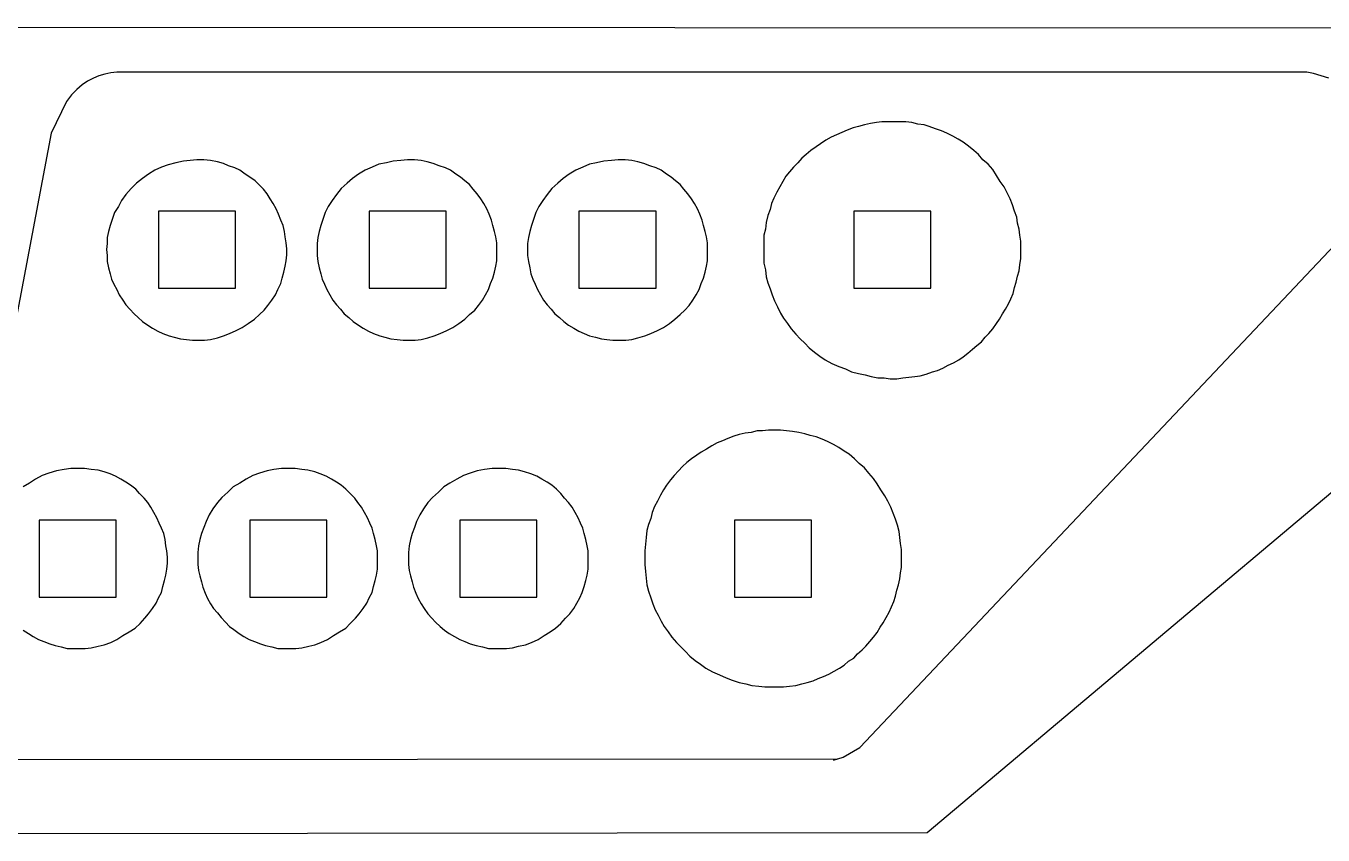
# Model space of a CAD drawing. Extents: x 11 to 591, y 39 to 419.
# Drawn here: x 90.25 to 133.2, y 231.26 to 258.03 of the extents above; entities that cross this region are included whole.
import ezdxf

# ---------------------------------------------------------------- set-up
doc = ezdxf.new("R2010")
doc.units = 0
doc.layers.get('0').update_dxf_attribs({"linetype": 'CONTINUOUS'})

msp = doc.modelspace()

# ---------------------------------------------------------------- linework, layer by layer
at = {"color": 3}
for p, q in [((17.040419, 258.030266), (151.740419, 257.955266)), ((151.740419, 257.955266), (120.090419, 231.330266)), ((92.865419, 256.430266), (92.665419, 256.380266)), ((93.065419, 256.480266), (92.865419, 256.430266)), ((93.265419, 256.505266), (93.065419, 256.480266)), ((93.465419, 256.505266), (93.265419, 256.505266)), ((93.690419, 256.505266), (93.465419, 256.505266)), ((93.915419, 256.505266), (93.690419, 256.505266)), ((132.665419, 256.505266), (93.915419, 256.505266)), ((132.890419, 256.455266), (132.665419, 256.505266)), ((133.140419, 256.380266), (132.890419, 256.455266)), ((92.115419, 256.080266), (91.940419, 255.930266)), ((92.290419, 256.205266), (92.115419, 256.080266)), ((92.490419, 256.305266), (92.290419, 256.205266)), ((92.665419, 256.380266), (92.490419, 256.305266)), ((133.390419, 256.305266), (133.140419, 256.380266)), ((91.765419, 255.755266), (91.590419, 255.530266)), ((91.940419, 255.930266), (91.765419, 255.755266)), ((91.590419, 255.530266), (91.090419, 254.480266)), ((91.090419, 254.480266), (89.065419, 243.805266)), ((117.865419, 234.155266), (134.690419, 251.955266)), ((117.315419, 233.830266), (117.865419, 234.155266)), ((87.265419, 233.755266), (117.115419, 233.780266)), ((116.990419, 233.730266), (117.315419, 233.830266)), ((120.090419, 231.330266), (49.465419, 231.255266))]:
    msp.add_line(p, q, dxfattribs=at)
at = {"color": 2}
for p, q in [((117.815419, 254.705266), (117.640419, 254.655266)), ((118.015419, 254.755266), (117.815419, 254.705266)), ((118.215419, 254.805266), (118.015419, 254.755266)), ((118.415419, 254.830266), (118.215419, 254.805266)), ((118.590419, 254.855266), (118.415419, 254.830266)), ((118.790419, 254.855266), (118.590419, 254.855266)), ((118.990419, 254.855266), (118.790419, 254.855266)), ((119.190419, 254.855266), (118.990419, 254.855266)), ((119.390419, 254.855266), (119.190419, 254.855266)), ((119.590419, 254.830266), (119.390419, 254.855266)), ((119.790419, 254.780266), (119.590419, 254.830266)), ((119.990419, 254.755266), (119.790419, 254.780266)), ((120.165419, 254.705266), (119.990419, 254.755266)), ((120.365419, 254.630266), (120.165419, 254.705266)), ((116.915419, 254.355266), (116.740419, 254.255266)), ((117.090419, 254.430266), (116.915419, 254.355266)), ((117.265419, 254.505266), (117.090419, 254.430266)), ((117.440419, 254.580266), (117.265419, 254.505266)), ((117.640419, 254.655266), (117.440419, 254.580266)), ((120.565419, 254.555266), (120.365419, 254.630266)), ((120.740419, 254.480266), (120.565419, 254.555266)), ((120.940419, 254.380266), (120.740419, 254.480266)), ((121.115419, 254.280266), (120.940419, 254.380266)), ((121.290419, 254.180266), (121.115419, 254.280266)), ((116.240419, 253.905266), (116.090419, 253.780266)), ((116.415419, 254.030266), (116.240419, 253.905266)), ((116.565419, 254.130266), (116.415419, 254.030266)), ((116.740419, 254.255266), (116.565419, 254.130266)), ((121.465419, 254.055266), (121.290419, 254.180266)), ((121.640419, 253.905266), (121.465419, 254.055266)), ((121.790419, 253.780266), (121.640419, 253.905266)), ((94.965419, 253.430266), (94.740419, 253.355266)), ((95.215419, 253.505266), (94.965419, 253.430266)), ((95.465419, 253.555266), (95.215419, 253.505266)), ((95.690419, 253.580266), (95.465419, 253.555266)), ((95.915419, 253.605266), (95.690419, 253.580266)), ((96.140419, 253.605266), (95.915419, 253.605266)), ((96.365419, 253.580266), (96.140419, 253.605266)), ((96.590419, 253.530266), (96.365419, 253.580266)), ((96.790419, 253.480266), (96.590419, 253.530266)), ((96.965419, 253.405266), (96.790419, 253.480266)), ((97.165419, 253.330266), (96.965419, 253.405266)), ((101.940419, 253.455266), (101.715419, 253.355266)), ((102.190419, 253.505266), (101.940419, 253.455266)), ((102.415419, 253.555266), (102.190419, 253.505266)), ((102.665419, 253.580266), (102.415419, 253.555266)), ((102.890419, 253.605266), (102.665419, 253.580266)), ((103.115419, 253.605266), (102.890419, 253.605266)), ((103.340419, 253.580266), (103.115419, 253.605266)), ((103.540419, 253.530266), (103.340419, 253.580266)), ((103.740419, 253.480266), (103.540419, 253.530266)), ((103.940419, 253.405266), (103.740419, 253.480266)), ((104.140419, 253.330266), (103.940419, 253.405266)), ((108.915419, 253.455266), (108.690419, 253.355266)), ((109.140419, 253.505266), (108.915419, 253.455266)), ((109.390419, 253.555266), (109.140419, 253.505266)), ((109.640419, 253.580266), (109.390419, 253.555266)), ((109.865419, 253.605266), (109.640419, 253.580266)), ((110.090419, 253.605266), (109.865419, 253.605266)), ((110.315419, 253.580266), (110.090419, 253.605266)), ((110.515419, 253.530266), (110.315419, 253.580266)), ((110.715419, 253.480266), (110.515419, 253.530266)), ((110.915419, 253.405266), (110.715419, 253.480266)), ((111.115419, 253.330266), (110.915419, 253.405266)), ((115.815419, 253.505266), (115.665419, 253.355266)), ((115.940419, 253.655266), (115.815419, 253.505266)), ((116.090419, 253.780266), (115.940419, 253.655266)), ((121.940419, 253.605266), (121.790419, 253.780266)), ((122.115419, 253.455266), (121.940419, 253.605266)), ((122.265419, 253.280266), (122.115419, 253.455266)), ((94.115419, 252.980266), (93.915419, 252.830266)), ((94.315419, 253.130266), (94.115419, 252.980266)), ((94.515419, 253.255266), (94.315419, 253.130266)), ((94.740419, 253.355266), (94.515419, 253.255266)), ((97.340419, 253.255266), (97.165419, 253.330266)), ((97.515419, 253.130266), (97.340419, 253.255266)), ((97.665419, 253.030266), (97.515419, 253.130266)), ((97.840419, 252.905266), (97.665419, 253.030266)), ((101.065419, 252.980266), (100.890419, 252.830266)), ((101.265419, 253.130266), (101.065419, 252.980266)), ((101.490419, 253.255266), (101.265419, 253.130266)), ((101.715419, 253.355266), (101.490419, 253.255266)), ((104.315419, 253.255266), (104.140419, 253.330266)), ((104.490419, 253.130266), (104.315419, 253.255266)), ((104.640419, 253.030266), (104.490419, 253.130266)), ((104.790419, 252.905266), (104.640419, 253.030266)), ((108.040419, 252.980266), (107.865419, 252.830266)), ((108.240419, 253.130266), (108.040419, 252.980266)), ((108.465419, 253.255266), (108.240419, 253.130266)), ((108.690419, 253.355266), (108.465419, 253.255266)), ((111.290419, 253.255266), (111.115419, 253.330266)), ((111.465419, 253.130266), (111.290419, 253.255266)), ((111.615419, 253.030266), (111.465419, 253.130266)), ((111.765419, 252.905266), (111.615419, 253.030266)), ((115.415419, 253.055266), (115.315419, 252.880266)), ((115.540419, 253.205266), (115.415419, 253.055266)), ((115.665419, 253.355266), (115.540419, 253.205266)), ((122.390419, 253.080266), (122.265419, 253.280266)), ((122.515419, 252.880266), (122.390419, 253.080266)), ((93.740419, 252.655266), (93.565419, 252.455266)), ((93.915419, 252.830266), (93.740419, 252.655266)), ((97.965419, 252.780266), (97.840419, 252.905266)), ((98.115419, 252.630266), (97.965419, 252.780266)), ((98.240419, 252.480266), (98.115419, 252.630266)), ((100.690419, 252.655266), (100.540419, 252.455266)), ((100.890419, 252.830266), (100.690419, 252.655266)), ((104.940419, 252.780266), (104.790419, 252.905266)), ((105.065419, 252.630266), (104.940419, 252.780266)), ((105.190419, 252.480266), (105.065419, 252.630266)), ((107.665419, 252.655266), (107.515419, 252.455266)), ((107.865419, 252.830266), (107.665419, 252.655266)), ((111.915419, 252.780266), (111.765419, 252.905266)), ((112.040419, 252.630266), (111.915419, 252.780266)), ((112.165419, 252.480266), (112.040419, 252.630266)), ((115.215419, 252.705266), (115.115419, 252.530266)), ((115.315419, 252.880266), (115.215419, 252.705266)), ((122.640419, 252.705266), (122.515419, 252.880266)), ((122.740419, 252.505266), (122.640419, 252.705266)), ((93.415419, 252.255266), (93.315419, 252.055266)), ((93.565419, 252.455266), (93.415419, 252.255266)), ((98.340419, 252.305266), (98.240419, 252.480266)), ((98.440419, 252.155266), (98.340419, 252.305266)), ((98.540419, 251.980266), (98.440419, 252.155266)), ((100.390419, 252.255266), (100.265419, 252.055266)), ((100.540419, 252.455266), (100.390419, 252.255266)), ((105.315419, 252.305266), (105.190419, 252.480266)), ((105.415419, 252.155266), (105.315419, 252.305266)), ((105.515419, 251.980266), (105.415419, 252.155266)), ((107.365419, 252.255266), (107.240419, 252.055266)), ((107.515419, 252.455266), (107.365419, 252.255266)), ((112.290419, 252.305266), (112.165419, 252.480266)), ((112.390419, 252.155266), (112.290419, 252.305266)), ((112.490419, 251.980266), (112.390419, 252.155266)), ((114.940419, 252.155266), (114.890419, 251.955266)), ((115.015419, 252.330266), (114.940419, 252.155266)), ((115.115419, 252.530266), (115.015419, 252.330266)), ((122.840419, 252.305266), (122.740419, 252.505266)), ((122.915419, 252.105266), (122.840419, 252.305266)), ((93.190419, 251.855266), (93.115419, 251.655266)), ((93.315419, 252.055266), (93.190419, 251.855266)), ((98.615419, 251.805266), (98.540419, 251.980266)), ((98.690419, 251.605266), (98.615419, 251.805266)), ((100.165419, 251.855266), (100.090419, 251.655266)), ((100.265419, 252.055266), (100.165419, 251.855266)), ((105.590419, 251.805266), (105.515419, 251.980266)), ((105.665419, 251.605266), (105.590419, 251.805266)), ((107.140419, 251.855266), (107.065419, 251.655266)), ((107.240419, 252.055266), (107.140419, 251.855266)), ((112.565419, 251.805266), (112.490419, 251.980266)), ((112.640419, 251.605266), (112.565419, 251.805266)), ((114.815419, 251.755266), (114.765419, 251.530266)), ((114.890419, 251.955266), (114.815419, 251.755266)), ((122.990419, 251.905266), (122.915419, 252.105266)), ((123.065419, 251.705266), (122.990419, 251.905266)), ((123.090419, 251.505266), (123.065419, 251.705266)), ((93.040419, 251.430266), (92.990419, 251.230266)), ((93.115419, 251.655266), (93.040419, 251.430266)), ((98.765419, 251.430266), (98.690419, 251.605266)), ((98.815419, 251.230266), (98.765419, 251.430266)), ((100.015419, 251.430266), (99.965419, 251.230266)), ((100.090419, 251.655266), (100.015419, 251.430266)), ((105.715419, 251.430266), (105.665419, 251.605266)), ((105.765419, 251.230266), (105.715419, 251.430266)), ((106.990419, 251.430266), (106.940419, 251.230266)), ((107.065419, 251.655266), (106.990419, 251.430266)), ((112.690419, 251.430266), (112.640419, 251.605266)), ((112.740419, 251.230266), (112.690419, 251.430266)), ((114.740419, 251.305266), (114.690419, 251.105266)), ((114.765419, 251.530266), (114.740419, 251.305266)), ((123.140419, 251.305266), (123.090419, 251.505266)), ((123.165419, 251.105266), (123.140419, 251.305266)), ((92.940419, 250.830266), (92.915419, 250.630266)), ((92.990419, 251.230266), (92.940419, 251.030266)), ((92.940419, 251.030266), (92.940419, 250.830266)), ((98.840419, 251.055266), (98.815419, 251.230266)), ((98.865419, 250.855266), (98.840419, 251.055266)), ((98.890419, 250.655266), (98.865419, 250.855266)), ((99.915419, 251.030266), (99.890419, 250.830266)), ((99.890419, 250.830266), (99.890419, 250.630266)), ((99.965419, 251.230266), (99.915419, 251.030266)), ((105.815419, 251.055266), (105.765419, 251.230266)), ((105.840419, 250.855266), (105.815419, 251.055266)), ((105.840419, 250.655266), (105.840419, 250.855266)), ((106.890419, 251.030266), (106.865419, 250.830266)), ((106.865419, 250.830266), (106.865419, 250.630266)), ((106.940419, 251.230266), (106.890419, 251.030266)), ((112.790419, 251.055266), (112.740419, 251.230266)), ((112.815419, 250.855266), (112.790419, 251.055266)), ((112.815419, 250.655266), (112.815419, 250.855266)), ((114.690419, 251.105266), (114.690419, 250.880266)), ((114.690419, 250.880266), (114.690419, 250.630266)), ((123.190419, 250.905266), (123.165419, 251.105266)), ((123.190419, 250.705266), (123.190419, 250.905266)), ((92.915419, 250.630266), (92.940419, 250.430266)), ((92.940419, 250.430266), (92.940419, 250.230266)), ((98.865419, 250.255266), (98.890419, 250.455266)), ((98.890419, 250.455266), (98.890419, 250.655266)), ((99.890419, 250.630266), (99.890419, 250.430266)), ((99.890419, 250.430266), (99.915419, 250.230266)), ((105.840419, 250.455266), (105.840419, 250.655266)), ((105.840419, 250.255266), (105.840419, 250.455266)), ((106.865419, 250.630266), (106.865419, 250.430266)), ((106.865419, 250.430266), (106.890419, 250.230266)), ((112.815419, 250.455266), (112.815419, 250.655266)), ((112.815419, 250.255266), (112.815419, 250.455266)), ((114.690419, 250.630266), (114.690419, 250.405266)), ((114.690419, 250.405266), (114.690419, 250.180266)), ((123.190419, 250.530266), (123.190419, 250.705266)), ((123.190419, 250.330266), (123.190419, 250.530266)), ((92.940419, 250.230266), (92.990419, 250.030266)), ((92.990419, 250.030266), (93.040419, 249.830266)), ((98.790419, 249.880266), (98.840419, 250.080266)), ((98.840419, 250.080266), (98.865419, 250.255266)), ((99.915419, 250.230266), (99.965419, 250.030266)), ((99.965419, 250.030266), (100.015419, 249.830266)), ((105.765419, 249.880266), (105.815419, 250.080266)), ((105.815419, 250.080266), (105.840419, 250.255266)), ((106.890419, 250.230266), (106.940419, 250.030266)), ((106.940419, 250.030266), (106.965419, 249.830266)), ((112.740419, 249.880266), (112.790419, 250.080266)), ((112.790419, 250.080266), (112.815419, 250.255266)), ((114.690419, 250.180266), (114.740419, 249.955266)), ((123.140419, 249.930266), (123.165419, 250.130266)), ((123.165419, 250.130266), (123.190419, 250.330266)), ((93.040419, 249.830266), (93.090419, 249.655266)), ((93.090419, 249.655266), (93.165419, 249.480266)), ((98.690419, 249.505266), (98.740419, 249.680266)), ((98.740419, 249.680266), (98.790419, 249.880266)), ((100.015419, 249.830266), (100.065419, 249.655266)), ((100.065419, 249.655266), (100.140419, 249.480266)), ((105.640419, 249.505266), (105.715419, 249.680266)), ((105.715419, 249.680266), (105.765419, 249.880266)), ((106.965419, 249.830266), (107.040419, 249.655266)), ((107.040419, 249.655266), (107.115419, 249.480266)), ((112.615419, 249.505266), (112.690419, 249.680266)), ((112.690419, 249.680266), (112.740419, 249.880266)), ((114.740419, 249.955266), (114.765419, 249.730266)), ((114.765419, 249.730266), (114.815419, 249.530266)), ((122.990419, 249.380266), (123.040419, 249.555266)), ((123.040419, 249.555266), (123.090419, 249.755266)), ((123.090419, 249.755266), (123.140419, 249.930266)), ((93.165419, 249.480266), (93.265419, 249.305266)), ((93.265419, 249.305266), (93.340419, 249.130266)), ((93.340419, 249.130266), (93.465419, 248.955266)), ((98.390419, 248.955266), (98.515419, 249.130266)), ((98.515419, 249.130266), (98.590419, 249.305266)), ((98.590419, 249.305266), (98.690419, 249.505266)), ((100.140419, 249.480266), (100.215419, 249.305266)), ((100.215419, 249.305266), (100.315419, 249.130266)), ((100.315419, 249.130266), (100.415419, 248.955266)), ((105.365419, 248.955266), (105.465419, 249.130266)), ((105.465419, 249.130266), (105.565419, 249.305266)), ((105.565419, 249.305266), (105.640419, 249.505266)), ((107.115419, 249.480266), (107.190419, 249.305266)), ((107.190419, 249.305266), (107.290419, 249.130266)), ((107.290419, 249.130266), (107.390419, 248.955266)), ((112.340419, 248.955266), (112.440419, 249.130266)), ((112.440419, 249.130266), (112.540419, 249.305266)), ((112.540419, 249.305266), (112.615419, 249.505266)), ((114.815419, 249.530266), (114.890419, 249.330266)), ((114.890419, 249.330266), (114.965419, 249.130266)), ((114.965419, 249.130266), (115.040419, 248.930266)), ((122.865419, 249.005266), (122.940419, 249.180266)), ((122.940419, 249.180266), (122.990419, 249.380266)), ((93.465419, 248.955266), (93.565419, 248.805266)), ((93.565419, 248.805266), (93.690419, 248.655266)), ((98.140419, 248.630266), (98.265419, 248.780266)), ((98.265419, 248.780266), (98.390419, 248.955266)), ((100.415419, 248.955266), (100.540419, 248.805266)), ((100.540419, 248.805266), (100.665419, 248.655266)), ((105.115419, 248.630266), (105.240419, 248.780266)), ((105.240419, 248.780266), (105.365419, 248.955266)), ((107.390419, 248.955266), (107.515419, 248.805266)), ((107.515419, 248.805266), (107.640419, 248.655266)), ((112.065419, 248.630266), (112.215419, 248.780266)), ((112.215419, 248.780266), (112.340419, 248.955266)), ((115.040419, 248.930266), (115.140419, 248.730266)), ((115.140419, 248.730266), (115.240419, 248.530266)), ((122.690419, 248.655266), (122.790419, 248.830266)), ((122.790419, 248.830266), (122.865419, 249.005266)), ((93.690419, 248.655266), (93.840419, 248.505266)), ((93.840419, 248.505266), (93.965419, 248.380266)), ((93.965419, 248.380266), (94.115419, 248.255266)), ((94.115419, 248.255266), (94.290419, 248.130266)), ((97.615419, 248.180266), (97.815419, 248.330266)), ((97.815419, 248.330266), (97.990419, 248.480266)), ((97.990419, 248.480266), (98.140419, 248.630266)), ((100.665419, 248.655266), (100.790419, 248.505266)), ((100.790419, 248.505266), (100.940419, 248.380266)), ((100.940419, 248.380266), (101.090419, 248.255266)), ((101.090419, 248.255266), (101.265419, 248.130266)), ((104.590419, 248.180266), (104.790419, 248.330266)), ((104.790419, 248.330266), (104.940419, 248.480266)), ((104.940419, 248.480266), (105.115419, 248.630266)), ((107.640419, 248.655266), (107.765419, 248.505266)), ((107.765419, 248.505266), (107.915419, 248.380266)), ((107.915419, 248.380266), (108.065419, 248.255266)), ((108.065419, 248.255266), (108.215419, 248.130266)), ((111.565419, 248.180266), (111.740419, 248.330266)), ((111.740419, 248.330266), (111.915419, 248.480266)), ((111.915419, 248.480266), (112.065419, 248.630266)), ((115.240419, 248.530266), (115.340419, 248.355266)), ((115.340419, 248.355266), (115.465419, 248.180266)), ((122.390419, 248.180266), (122.490419, 248.330266)), ((122.490419, 248.330266), (122.590419, 248.505266)), ((122.590419, 248.505266), (122.690419, 248.655266)), ((94.290419, 248.130266), (94.440419, 248.030266)), ((94.440419, 248.030266), (94.615419, 247.930266)), ((94.615419, 247.930266), (94.790419, 247.855266)), ((94.790419, 247.855266), (94.990419, 247.780266)), ((96.790419, 247.780266), (96.990419, 247.855266)), ((96.990419, 247.855266), (97.215419, 247.955266)), ((97.215419, 247.955266), (97.415419, 248.055266)), ((97.415419, 248.055266), (97.615419, 248.180266)), ((101.265419, 248.130266), (101.415419, 248.030266)), ((101.415419, 248.030266), (101.590419, 247.930266)), ((101.590419, 247.930266), (101.765419, 247.855266)), ((101.765419, 247.855266), (101.965419, 247.780266)), ((103.765419, 247.780266), (103.965419, 247.855266)), ((103.965419, 247.855266), (104.190419, 247.955266)), ((104.190419, 247.955266), (104.390419, 248.055266)), ((104.390419, 248.055266), (104.590419, 248.180266)), ((108.215419, 248.130266), (108.390419, 248.030266)), ((108.390419, 248.030266), (108.565419, 247.930266)), ((108.565419, 247.930266), (108.740419, 247.855266)), ((108.740419, 247.855266), (108.915419, 247.780266)), ((110.740419, 247.780266), (110.940419, 247.855266)), ((110.940419, 247.855266), (111.165419, 247.955266)), ((111.165419, 247.955266), (111.365419, 248.055266)), ((111.365419, 248.055266), (111.565419, 248.180266)), ((115.465419, 248.180266), (115.590419, 248.005266)), ((115.590419, 248.005266), (115.740419, 247.830266)), ((115.740419, 247.830266), (115.890419, 247.680266)), ((122.015419, 247.730266), (122.140419, 247.855266)), ((122.140419, 247.855266), (122.265419, 248.005266)), ((122.265419, 248.005266), (122.390419, 248.180266)), ((94.990419, 247.780266), (95.165419, 247.730266)), ((95.165419, 247.730266), (95.365419, 247.680266)), ((95.365419, 247.680266), (95.565419, 247.655266)), ((95.565419, 247.655266), (95.765419, 247.630266)), ((95.765419, 247.630266), (95.965419, 247.630266)), ((95.965419, 247.630266), (96.165419, 247.630266)), ((96.165419, 247.630266), (96.365419, 247.655266)), ((96.365419, 247.655266), (96.590419, 247.705266)), ((96.590419, 247.705266), (96.790419, 247.780266)), ((101.965419, 247.780266), (102.140419, 247.730266)), ((102.140419, 247.730266), (102.340419, 247.680266)), ((102.340419, 247.680266), (102.540419, 247.655266)), ((102.540419, 247.655266), (102.740419, 247.630266)), ((102.740419, 247.630266), (102.940419, 247.630266)), ((102.940419, 247.630266), (103.140419, 247.630266)), ((103.140419, 247.630266), (103.340419, 247.655266)), ((103.340419, 247.655266), (103.565419, 247.705266)), ((103.565419, 247.705266), (103.765419, 247.780266)), ((108.915419, 247.780266), (109.115419, 247.730266)), ((109.115419, 247.730266), (109.315419, 247.680266)), ((109.315419, 247.680266), (109.490419, 247.655266)), ((109.490419, 247.655266), (109.690419, 247.630266)), ((109.690419, 247.630266), (109.915419, 247.630266)), ((109.915419, 247.630266), (110.115419, 247.630266)), ((110.115419, 247.630266), (110.315419, 247.655266)), ((110.315419, 247.655266), (110.515419, 247.705266)), ((110.515419, 247.705266), (110.740419, 247.780266)), ((115.890419, 247.680266), (116.040419, 247.530266)), ((116.040419, 247.530266), (116.190419, 247.380266)), ((121.590419, 247.330266), (121.740419, 247.455266)), ((121.740419, 247.455266), (121.890419, 247.580266)), ((121.890419, 247.580266), (122.015419, 247.730266)), ((116.190419, 247.380266), (116.365419, 247.230266)), ((116.365419, 247.230266), (116.540419, 247.105266)), ((116.540419, 247.105266), (116.715419, 246.980266)), ((116.715419, 246.980266), (116.940419, 246.855266)), ((120.965419, 246.880266), (121.140419, 246.980266)), ((121.140419, 246.980266), (121.290419, 247.080266)), ((121.290419, 247.080266), (121.440419, 247.205266)), ((121.440419, 247.205266), (121.590419, 247.330266)), ((116.940419, 246.855266), (117.165419, 246.755266)), ((117.165419, 246.755266), (117.390419, 246.680266)), ((117.390419, 246.680266), (117.590419, 246.580266)), ((117.590419, 246.580266), (117.815419, 246.530266)), ((120.065419, 246.505266), (120.265419, 246.580266)), ((120.265419, 246.580266), (120.440419, 246.630266)), ((120.440419, 246.630266), (120.615419, 246.705266)), ((120.615419, 246.705266), (120.790419, 246.805266)), ((120.790419, 246.805266), (120.965419, 246.880266)), ((117.815419, 246.530266), (118.040419, 246.480266)), ((118.040419, 246.480266), (118.240419, 246.430266)), ((118.240419, 246.430266), (118.465419, 246.380266)), ((118.465419, 246.380266), (118.665419, 246.380266)), ((118.665419, 246.380266), (118.865419, 246.355266)), ((118.865419, 246.355266), (119.090419, 246.355266)), ((119.090419, 246.355266), (119.290419, 246.380266)), ((119.290419, 246.380266), (119.490419, 246.405266)), ((119.490419, 246.405266), (119.690419, 246.430266)), ((119.690419, 246.430266), (119.865419, 246.455266)), ((119.865419, 246.455266), (120.065419, 246.505266)), ((113.690419, 244.455266), (113.490419, 244.380266)), ((113.865419, 244.505266), (113.690419, 244.455266)), ((114.065419, 244.555266), (113.865419, 244.505266)), ((114.265419, 244.580266), (114.065419, 244.555266)), ((114.465419, 244.630266), (114.265419, 244.580266)), ((114.640419, 244.630266), (114.465419, 244.630266)), ((114.840419, 244.655266), (114.640419, 244.630266)), ((115.040419, 244.655266), (114.840419, 244.655266)), ((115.240419, 244.655266), (115.040419, 244.655266)), ((115.440419, 244.630266), (115.240419, 244.655266)), ((115.640419, 244.605266), (115.440419, 244.630266)), ((115.840419, 244.580266), (115.640419, 244.605266)), ((116.040419, 244.530266), (115.840419, 244.580266)), ((116.215419, 244.480266), (116.040419, 244.530266)), ((116.415419, 244.430266), (116.215419, 244.480266)), ((116.615419, 244.355266), (116.415419, 244.430266)), ((112.790419, 244.030266), (112.615419, 243.930266)), ((112.965419, 244.130266), (112.790419, 244.030266)), ((113.140419, 244.230266), (112.965419, 244.130266)), ((113.315419, 244.305266), (113.140419, 244.230266)), ((113.490419, 244.380266), (113.315419, 244.305266)), ((116.790419, 244.280266), (116.615419, 244.355266)), ((116.990419, 244.180266), (116.790419, 244.280266)), ((117.165419, 244.080266), (116.990419, 244.180266)), ((117.340419, 243.955266), (117.165419, 244.080266)), ((112.140419, 243.580266), (111.990419, 243.455266)), ((112.290419, 243.705266), (112.140419, 243.580266)), ((112.465419, 243.830266), (112.290419, 243.705266)), ((112.615419, 243.930266), (112.465419, 243.830266)), ((117.515419, 243.855266), (117.340419, 243.955266)), ((117.690419, 243.705266), (117.515419, 243.855266)), ((117.840419, 243.555266), (117.690419, 243.705266)), ((118.015419, 243.405266), (117.840419, 243.555266)), ((90.790419, 243.155266), (90.565419, 243.030266)), ((91.015419, 243.230266), (90.790419, 243.155266)), ((91.265419, 243.305266), (91.015419, 243.230266)), ((91.515419, 243.355266), (91.265419, 243.305266)), ((91.740419, 243.380266), (91.515419, 243.355266)), ((91.965419, 243.380266), (91.740419, 243.380266)), ((92.190419, 243.380266), (91.965419, 243.380266)), ((92.415419, 243.355266), (92.190419, 243.380266)), ((92.640419, 243.330266), (92.415419, 243.355266)), ((92.840419, 243.280266), (92.640419, 243.330266)), ((93.040419, 243.205266), (92.840419, 243.280266)), ((93.215419, 243.130266), (93.040419, 243.205266)), ((93.390419, 243.030266), (93.215419, 243.130266)), ((97.765419, 243.155266), (97.540419, 243.030266)), ((97.990419, 243.230266), (97.765419, 243.155266)), ((98.240419, 243.305266), (97.990419, 243.230266)), ((98.465419, 243.355266), (98.240419, 243.305266)), ((98.715419, 243.380266), (98.465419, 243.355266)), ((98.940419, 243.380266), (98.715419, 243.380266)), ((99.165419, 243.380266), (98.940419, 243.380266)), ((99.390419, 243.355266), (99.165419, 243.380266)), ((99.590419, 243.330266), (99.390419, 243.355266)), ((99.815419, 243.280266), (99.590419, 243.330266)), ((99.990419, 243.205266), (99.815419, 243.280266)), ((100.190419, 243.130266), (99.990419, 243.205266)), ((100.365419, 243.030266), (100.190419, 243.130266)), ((104.740419, 243.155266), (104.515419, 243.030266)), ((104.965419, 243.230266), (104.740419, 243.155266)), ((105.190419, 243.305266), (104.965419, 243.230266)), ((105.440419, 243.355266), (105.190419, 243.305266)), ((105.690419, 243.380266), (105.440419, 243.355266)), ((105.915419, 243.380266), (105.690419, 243.380266)), ((106.140419, 243.380266), (105.915419, 243.380266)), ((106.365419, 243.355266), (106.140419, 243.380266)), ((106.565419, 243.330266), (106.365419, 243.355266)), ((106.765419, 243.280266), (106.565419, 243.330266)), ((106.965419, 243.205266), (106.765419, 243.280266)), ((107.165419, 243.130266), (106.965419, 243.205266)), ((107.340419, 243.030266), (107.165419, 243.130266)), ((111.715419, 243.155266), (111.590419, 243.005266)), ((111.865419, 243.305266), (111.715419, 243.155266)), ((111.990419, 243.455266), (111.865419, 243.305266)), ((118.165419, 243.230266), (118.015419, 243.405266)), ((118.315419, 243.055266), (118.165419, 243.230266)), ((90.365419, 242.905266), (90.165419, 242.780266)), ((90.565419, 243.030266), (90.365419, 242.905266)), ((93.565419, 242.930266), (93.390419, 243.030266)), ((93.715419, 242.830266), (93.565419, 242.930266)), ((93.890419, 242.705266), (93.715419, 242.830266)), ((94.015419, 242.555266), (93.890419, 242.705266)), ((97.115419, 242.780266), (96.940419, 242.605266)), ((97.340419, 242.905266), (97.115419, 242.780266)), ((97.540419, 243.030266), (97.340419, 242.905266)), ((100.540419, 242.930266), (100.365419, 243.030266)), ((100.690419, 242.830266), (100.540419, 242.930266)), ((100.840419, 242.705266), (100.690419, 242.830266)), ((100.990419, 242.555266), (100.840419, 242.705266)), ((104.090419, 242.780266), (103.915419, 242.605266)), ((104.290419, 242.905266), (104.090419, 242.780266)), ((104.515419, 243.030266), (104.290419, 242.905266)), ((107.515419, 242.930266), (107.340419, 243.030266)), ((107.665419, 242.830266), (107.515419, 242.930266)), ((107.815419, 242.705266), (107.665419, 242.830266)), ((107.965419, 242.555266), (107.815419, 242.705266)), ((111.365419, 242.680266), (111.265419, 242.505266)), ((111.465419, 242.830266), (111.365419, 242.680266)), ((111.590419, 243.005266), (111.465419, 242.830266)), ((118.440419, 242.880266), (118.315419, 243.055266)), ((118.565419, 242.680266), (118.440419, 242.880266)), ((118.690419, 242.480266), (118.565419, 242.680266)), ((94.165419, 242.405266), (94.015419, 242.555266)), ((94.290419, 242.255266), (94.165419, 242.405266)), ((94.390419, 242.105266), (94.290419, 242.255266)), ((96.590419, 242.255266), (96.440419, 242.055266)), ((96.740419, 242.430266), (96.590419, 242.255266)), ((96.940419, 242.605266), (96.740419, 242.430266)), ((101.140419, 242.405266), (100.990419, 242.555266)), ((101.240419, 242.255266), (101.140419, 242.405266)), ((101.365419, 242.105266), (101.240419, 242.255266)), ((103.565419, 242.255266), (103.415419, 242.055266)), ((103.715419, 242.430266), (103.565419, 242.255266)), ((103.915419, 242.605266), (103.715419, 242.430266)), ((108.090419, 242.405266), (107.965419, 242.555266)), ((108.215419, 242.255266), (108.090419, 242.405266)), ((108.340419, 242.105266), (108.215419, 242.255266)), ((111.165419, 242.305266), (111.065419, 242.130266)), ((111.265419, 242.505266), (111.165419, 242.305266)), ((118.790419, 242.305266), (118.690419, 242.480266)), ((118.890419, 242.105266), (118.790419, 242.305266)), ((94.490419, 241.930266), (94.390419, 242.105266)), ((94.590419, 241.755266), (94.490419, 241.930266)), ((96.315419, 241.855266), (96.215419, 241.630266)), ((96.440419, 242.055266), (96.315419, 241.855266)), ((101.465419, 241.930266), (101.365419, 242.105266)), ((101.565419, 241.755266), (101.465419, 241.930266)), ((103.290419, 241.855266), (103.190419, 241.630266)), ((103.415419, 242.055266), (103.290419, 241.855266)), ((108.440419, 241.930266), (108.340419, 242.105266)), ((108.540419, 241.755266), (108.440419, 241.930266)), ((110.990419, 241.930266), (110.940419, 241.730266)), ((111.065419, 242.130266), (110.990419, 241.930266)), ((118.965419, 241.905266), (118.890419, 242.105266)), ((119.040419, 241.705266), (118.965419, 241.905266)), ((94.665419, 241.580266), (94.590419, 241.755266)), ((94.740419, 241.405266), (94.665419, 241.580266)), ((94.815419, 241.230266), (94.740419, 241.405266)), ((96.140419, 241.430266), (96.065419, 241.230266)), ((96.215419, 241.630266), (96.140419, 241.430266)), ((101.640419, 241.580266), (101.565419, 241.755266)), ((101.715419, 241.405266), (101.640419, 241.580266)), ((101.765419, 241.230266), (101.715419, 241.405266)), ((103.115419, 241.430266), (103.040419, 241.230266)), ((103.190419, 241.630266), (103.115419, 241.430266)), ((108.615419, 241.580266), (108.540419, 241.755266)), ((108.690419, 241.405266), (108.615419, 241.580266)), ((108.740419, 241.230266), (108.690419, 241.405266)), ((110.865419, 241.530266), (110.815419, 241.330266)), ((110.940419, 241.730266), (110.865419, 241.530266)), ((119.115419, 241.505266), (119.040419, 241.705266)), ((119.165419, 241.305266), (119.115419, 241.505266)), ((94.865419, 241.030266), (94.815419, 241.230266)), ((94.890419, 240.830266), (94.865419, 241.030266)), ((96.015419, 241.030266), (95.965419, 240.830266)), ((96.065419, 241.230266), (96.015419, 241.030266)), ((101.815419, 241.030266), (101.765419, 241.230266)), ((101.865419, 240.830266), (101.815419, 241.030266)), ((102.990419, 241.030266), (102.940419, 240.830266)), ((103.040419, 241.230266), (102.990419, 241.030266)), ((108.790419, 241.030266), (108.740419, 241.230266)), ((108.840419, 240.830266), (108.790419, 241.030266)), ((110.790419, 241.105266), (110.765419, 240.880266)), ((110.815419, 241.330266), (110.790419, 241.105266)), ((119.190419, 241.105266), (119.165419, 241.305266)), ((119.215419, 240.905266), (119.190419, 241.105266)), ((94.915419, 240.655266), (94.890419, 240.830266)), ((94.940419, 240.455266), (94.915419, 240.655266)), ((95.965419, 240.830266), (95.940419, 240.605266)), ((95.940419, 240.605266), (95.940419, 240.405266)), ((101.890419, 240.655266), (101.865419, 240.830266)), ((101.890419, 240.455266), (101.890419, 240.655266)), ((102.940419, 240.830266), (102.915419, 240.605266)), ((102.915419, 240.605266), (102.915419, 240.405266)), ((108.865419, 240.655266), (108.840419, 240.830266)), ((108.865419, 240.455266), (108.865419, 240.655266)), ((110.765419, 240.880266), (110.740419, 240.655266)), ((110.740419, 240.655266), (110.740419, 240.430266)), ((119.240419, 240.705266), (119.215419, 240.905266)), ((119.240419, 240.505266), (119.240419, 240.705266)), ((94.915419, 240.055266), (94.940419, 240.255266)), ((94.940419, 240.255266), (94.940419, 240.455266)), ((95.940419, 240.405266), (95.940419, 240.205266)), ((95.940419, 240.205266), (95.965419, 240.005266)), ((101.890419, 240.255266), (101.890419, 240.455266)), ((101.890419, 240.055266), (101.890419, 240.255266)), ((102.915419, 240.405266), (102.915419, 240.205266)), ((102.915419, 240.205266), (102.940419, 240.005266)), ((108.865419, 240.255266), (108.865419, 240.455266)), ((108.865419, 240.055266), (108.865419, 240.255266)), ((110.740419, 240.430266), (110.740419, 240.205266)), ((110.740419, 240.205266), (110.765419, 239.980266)), ((119.215419, 239.930266), (119.240419, 240.105266)), ((119.240419, 240.305266), (119.240419, 240.505266)), ((119.240419, 240.105266), (119.240419, 240.305266)), ((94.790419, 239.480266), (94.840419, 239.680266)), ((94.840419, 239.680266), (94.890419, 239.855266)), ((94.890419, 239.855266), (94.915419, 240.055266)), ((95.965419, 240.005266), (96.015419, 239.830266)), ((96.015419, 239.830266), (96.065419, 239.630266)), ((101.765419, 239.480266), (101.815419, 239.680266)), ((101.815419, 239.680266), (101.865419, 239.855266)), ((101.865419, 239.855266), (101.890419, 240.055266)), ((102.940419, 240.005266), (102.990419, 239.830266)), ((102.990419, 239.830266), (103.040419, 239.630266)), ((108.740419, 239.480266), (108.790419, 239.680266)), ((108.790419, 239.680266), (108.840419, 239.855266)), ((108.840419, 239.855266), (108.865419, 240.055266)), ((110.765419, 239.980266), (110.790419, 239.755266)), ((110.790419, 239.755266), (110.815419, 239.530266)), ((119.140419, 239.530266), (119.190419, 239.730266)), ((119.190419, 239.730266), (119.215419, 239.930266)), ((94.640419, 239.105266), (94.740419, 239.280266)), ((94.740419, 239.280266), (94.790419, 239.480266)), ((96.065419, 239.630266), (96.115419, 239.455266)), ((96.115419, 239.455266), (96.190419, 239.255266)), ((96.190419, 239.255266), (96.265419, 239.080266)), ((101.615419, 239.105266), (101.715419, 239.280266)), ((101.715419, 239.280266), (101.765419, 239.480266)), ((103.040419, 239.630266), (103.090419, 239.455266)), ((103.090419, 239.455266), (103.165419, 239.255266)), ((103.165419, 239.255266), (103.240419, 239.080266)), ((108.590419, 239.105266), (108.665419, 239.280266)), ((108.665419, 239.280266), (108.740419, 239.480266)), ((110.815419, 239.530266), (110.865419, 239.330266)), ((110.865419, 239.330266), (110.940419, 239.105266)), ((119.040419, 239.155266), (119.090419, 239.355266)), ((119.090419, 239.355266), (119.140419, 239.530266)), ((94.440419, 238.755266), (94.565419, 238.930266)), ((94.565419, 238.930266), (94.640419, 239.105266)), ((96.265419, 239.080266), (96.365419, 238.905266)), ((96.365419, 238.905266), (96.465419, 238.755266)), ((101.415419, 238.755266), (101.540419, 238.930266)), ((101.540419, 238.930266), (101.615419, 239.105266)), ((103.240419, 239.080266), (103.340419, 238.905266)), ((103.340419, 238.905266), (103.440419, 238.755266)), ((108.390419, 238.755266), (108.490419, 238.930266)), ((108.490419, 238.930266), (108.590419, 239.105266)), ((110.940419, 239.105266), (111.015419, 238.905266)), ((111.015419, 238.905266), (111.090419, 238.705266)), ((118.840419, 238.630266), (118.915419, 238.805266)), ((118.915419, 238.805266), (118.990419, 238.980266)), ((118.990419, 238.980266), (119.040419, 239.155266)), ((94.040419, 238.255266), (94.190419, 238.430266)), ((94.190419, 238.430266), (94.315419, 238.580266)), ((94.315419, 238.580266), (94.440419, 238.755266)), ((96.465419, 238.755266), (96.590419, 238.605266)), ((96.590419, 238.605266), (96.715419, 238.455266)), ((96.715419, 238.455266), (96.865419, 238.305266)), ((100.990419, 238.255266), (101.165419, 238.430266)), ((101.165419, 238.430266), (101.290419, 238.580266)), ((101.290419, 238.580266), (101.415419, 238.755266)), ((103.440419, 238.755266), (103.565419, 238.580266)), ((103.565419, 238.580266), (103.690419, 238.430266)), ((103.690419, 238.430266), (103.815419, 238.305266)), ((107.965419, 238.255266), (108.115419, 238.430266)), ((108.115419, 238.430266), (108.265419, 238.580266)), ((108.265419, 238.580266), (108.390419, 238.755266)), ((111.090419, 238.705266), (111.190419, 238.530266)), ((111.190419, 238.530266), (111.290419, 238.330266)), ((118.640419, 238.280266), (118.740419, 238.455266)), ((118.740419, 238.455266), (118.840419, 238.630266)), ((90.165419, 238.030266), (90.340419, 237.930266)), ((93.465419, 237.855266), (93.665419, 237.980266)), ((93.665419, 237.980266), (93.865419, 238.105266)), ((93.865419, 238.105266), (94.040419, 238.255266)), ((96.865419, 238.305266), (96.990419, 238.155266)), ((96.990419, 238.155266), (97.140419, 238.055266)), ((97.140419, 238.055266), (97.315419, 237.930266)), ((100.440419, 237.855266), (100.640419, 237.980266)), ((100.640419, 237.980266), (100.840419, 238.105266)), ((100.840419, 238.105266), (100.990419, 238.255266)), ((103.815419, 238.305266), (103.965419, 238.155266)), ((103.965419, 238.155266), (104.115419, 238.030266)), ((104.115419, 238.030266), (104.265419, 237.930266)), ((107.415419, 237.855266), (107.615419, 237.980266)), ((107.615419, 237.980266), (107.790419, 238.105266)), ((107.790419, 238.105266), (107.965419, 238.255266)), ((111.290419, 238.330266), (111.390419, 238.155266)), ((111.390419, 238.155266), (111.515419, 237.980266)), ((111.515419, 237.980266), (111.640419, 237.805266)), ((118.315419, 237.805266), (118.440419, 237.955266)), ((118.440419, 237.955266), (118.540419, 238.130266)), ((118.540419, 238.130266), (118.640419, 238.280266)), ((90.340419, 237.930266), (90.490419, 237.830266)), ((90.490419, 237.830266), (90.665419, 237.730266)), ((90.665419, 237.730266), (90.840419, 237.655266)), ((90.840419, 237.655266), (91.040419, 237.580266)), ((91.040419, 237.580266), (91.215419, 237.530266)), ((91.215419, 237.530266), (91.415419, 237.480266)), ((92.640419, 237.505266), (92.840419, 237.555266)), ((92.840419, 237.555266), (93.065419, 237.630266)), ((93.065419, 237.630266), (93.265419, 237.730266)), ((93.265419, 237.730266), (93.465419, 237.855266)), ((97.315419, 237.930266), (97.465419, 237.830266)), ((97.465419, 237.830266), (97.640419, 237.730266)), ((97.640419, 237.730266), (97.815419, 237.655266)), ((97.815419, 237.655266), (98.015419, 237.580266)), ((98.015419, 237.580266), (98.190419, 237.530266)), ((98.190419, 237.530266), (98.390419, 237.480266)), ((99.615419, 237.505266), (99.815419, 237.555266)), ((99.815419, 237.555266), (100.015419, 237.630266)), ((100.015419, 237.630266), (100.240419, 237.730266)), ((100.240419, 237.730266), (100.440419, 237.855266)), ((104.265419, 237.930266), (104.440419, 237.830266)), ((104.440419, 237.830266), (104.615419, 237.730266)), ((104.615419, 237.730266), (104.790419, 237.655266)), ((104.790419, 237.655266), (104.965419, 237.580266)), ((104.965419, 237.580266), (105.165419, 237.530266)), ((105.165419, 237.530266), (105.365419, 237.480266)), ((106.565419, 237.505266), (106.790419, 237.555266)), ((106.790419, 237.555266), (106.990419, 237.630266)), ((106.990419, 237.630266), (107.215419, 237.730266)), ((107.215419, 237.730266), (107.415419, 237.855266)), ((111.640419, 237.805266), (111.790419, 237.630266)), ((111.790419, 237.630266), (111.940419, 237.480266)), ((118.065419, 237.505266), (118.190419, 237.655266)), ((118.190419, 237.655266), (118.315419, 237.805266)), ((91.415419, 237.480266), (91.615419, 237.430266)), ((91.615419, 237.430266), (91.815419, 237.430266)), ((91.815419, 237.430266), (92.015419, 237.430266)), ((92.015419, 237.430266), (92.215419, 237.430266)), ((92.215419, 237.430266), (92.415419, 237.455266)), ((92.415419, 237.455266), (92.640419, 237.505266)), ((98.390419, 237.480266), (98.590419, 237.430266)), ((98.590419, 237.430266), (98.790419, 237.430266)), ((98.790419, 237.430266), (98.990419, 237.430266)), ((98.990419, 237.430266), (99.190419, 237.430266)), ((99.190419, 237.430266), (99.390419, 237.455266)), ((99.390419, 237.455266), (99.615419, 237.505266)), ((105.365419, 237.480266), (105.565419, 237.430266)), ((105.565419, 237.430266), (105.765419, 237.430266)), ((105.765419, 237.430266), (105.965419, 237.430266)), ((105.965419, 237.430266), (106.165419, 237.430266)), ((106.165419, 237.430266), (106.365419, 237.455266)), ((106.365419, 237.455266), (106.565419, 237.505266)), ((111.940419, 237.480266), (112.090419, 237.330266)), ((112.090419, 237.330266), (112.240419, 237.180266)), ((112.240419, 237.180266), (112.415419, 237.030266)), ((117.490419, 237.005266), (117.665419, 237.105266)), ((117.665419, 237.105266), (117.790419, 237.255266)), ((117.790419, 237.255266), (117.940419, 237.380266)), ((117.940419, 237.380266), (118.065419, 237.505266)), ((112.415419, 237.030266), (112.590419, 236.905266)), ((112.590419, 236.905266), (112.765419, 236.780266)), ((112.765419, 236.780266), (112.990419, 236.655266)), ((112.990419, 236.655266), (113.215419, 236.555266)), ((116.840419, 236.580266), (117.015419, 236.680266)), ((117.015419, 236.680266), (117.190419, 236.780266)), ((117.190419, 236.780266), (117.340419, 236.880266)), ((117.340419, 236.880266), (117.490419, 237.005266)), ((113.215419, 236.555266), (113.440419, 236.455266)), ((113.440419, 236.455266), (113.640419, 236.380266)), ((113.640419, 236.380266), (113.865419, 236.305266)), ((113.865419, 236.305266), (114.090419, 236.255266)), ((114.090419, 236.255266), (114.290419, 236.205266)), ((115.740419, 236.205266), (115.940419, 236.255266)), ((115.940419, 236.255266), (116.115419, 236.305266)), ((116.115419, 236.305266), (116.315419, 236.355266)), ((116.315419, 236.355266), (116.490419, 236.430266)), ((116.490419, 236.430266), (116.665419, 236.505266)), ((116.665419, 236.505266), (116.840419, 236.580266)), ((114.290419, 236.205266), (114.515419, 236.180266)), ((114.515419, 236.180266), (114.715419, 236.155266)), ((114.715419, 236.155266), (114.915419, 236.155266)), ((114.915419, 236.155266), (115.140419, 236.155266)), ((115.140419, 236.155266), (115.340419, 236.155266)), ((115.340419, 236.155266), (115.540419, 236.180266)), ((115.540419, 236.180266), (115.740419, 236.205266))]:
    msp.add_line(p, q, dxfattribs=at)
at = {"color": 7}
for p, q in [((97.190419, 251.905266), (94.640419, 251.905266)), ((94.640419, 251.905266), (94.640419, 249.380266)), ((97.190419, 249.355266), (97.190419, 251.905266)), ((104.165419, 251.905266), (101.615419, 251.905266)), ((101.615419, 251.905266), (101.615419, 249.380266)), ((104.165419, 249.355266), (104.165419, 251.905266)), ((111.115419, 251.905266), (108.565419, 251.905266)), ((108.565419, 251.905266), (108.565419, 249.380266)), ((111.115419, 249.355266), (111.115419, 251.905266)), ((120.215419, 251.905266), (117.665419, 251.905266)), ((117.665419, 251.905266), (117.665419, 249.355266)), ((120.215419, 249.355266), (120.215419, 251.905266)), ((94.640419, 249.380266), (94.640419, 249.355266)), ((94.640419, 249.355266), (97.190419, 249.355266)), ((101.615419, 249.380266), (101.615419, 249.355266)), ((101.615419, 249.355266), (104.165419, 249.355266)), ((108.565419, 249.380266), (108.565419, 249.355266)), ((108.565419, 249.355266), (111.115419, 249.355266)), ((117.665419, 249.355266), (120.215419, 249.355266)), ((93.240419, 241.680266), (90.690419, 241.680266)), ((90.690419, 241.680266), (90.690419, 239.155266)), ((93.240419, 239.130266), (93.240419, 241.680266)), ((100.215419, 241.680266), (97.665419, 241.680266)), ((97.665419, 241.680266), (97.665419, 239.155266)), ((100.215419, 239.130266), (100.215419, 241.680266)), ((107.165419, 241.680266), (104.615419, 241.680266)), ((104.615419, 241.680266), (104.615419, 239.155266)), ((107.165419, 239.130266), (107.165419, 241.680266)), ((116.265419, 241.680266), (113.715419, 241.680266)), ((113.715419, 241.680266), (113.715419, 239.130266)), ((116.265419, 239.130266), (116.265419, 241.680266)), ((90.690419, 239.155266), (90.690419, 239.130266)), ((90.690419, 239.130266), (93.240419, 239.130266)), ((97.665419, 239.155266), (97.665419, 239.130266)), ((97.665419, 239.130266), (100.215419, 239.130266)), ((104.615419, 239.155266), (104.615419, 239.130266)), ((104.615419, 239.130266), (107.165419, 239.130266)), ((113.715419, 239.130266), (116.265419, 239.130266))]:
    msp.add_line(p, q, dxfattribs=at)

doc.saveas('drawing.dxf')
